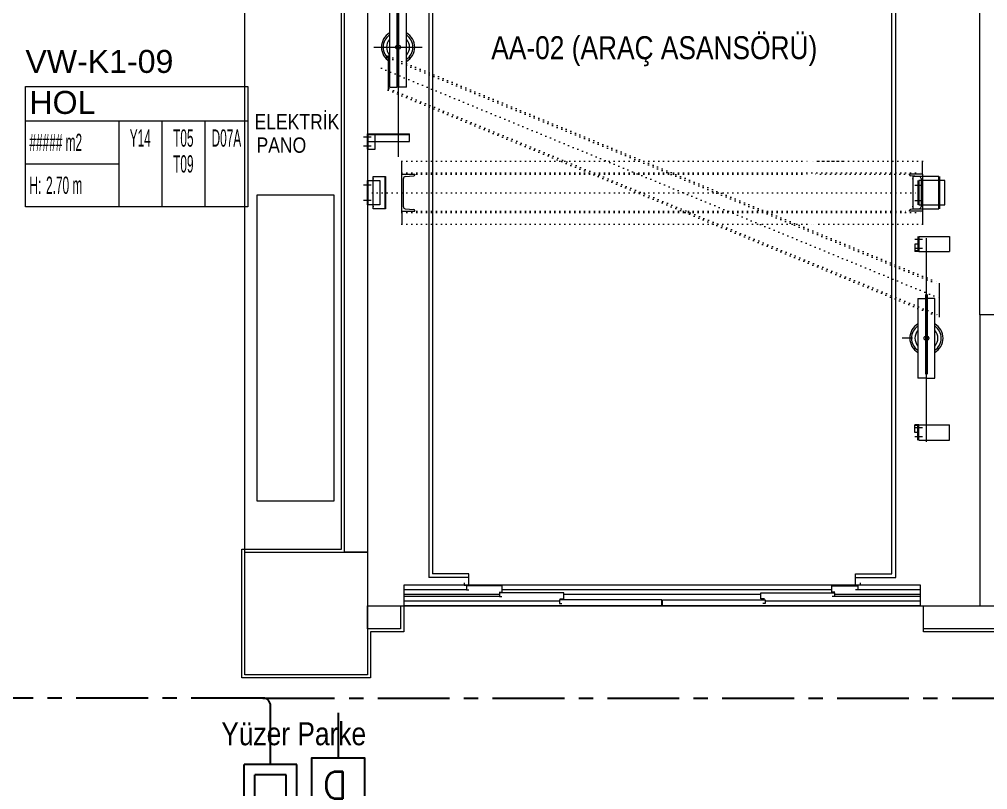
# Model space of a CAD drawing. Extents: x -2365 to 41970, y -230 to 8114.
# Drawn here: x 17454 to 18086, y 3037 to 3540 of the extents above; entities that cross this region are included whole.
import ezdxf
from ezdxf.enums import TextEntityAlignment as Align

# ---------------------------------------------------------------- set-up
doc = ezdxf.new("R2010")
doc.units = 0
doc.header["$LTSCALE"] = 25
doc.linetypes.add('CENTER', pattern=[2, 1.25, -0.25, 0.25, -0.25])
doc.linetypes.add('DOT2', pattern=[0.125, 0, -0.125])
doc.layers.get('0').update_dxf_attribs({"color": 9, "lineweight": 9})
for name, color, linetype, lineweight in [('00', 9, 'Continuous', 9), ('01', 9, 'Continuous', 9), ('06C', 9, 'Continuous', 9), ('06D', 9, 'Continuous', 9), ('12', 9, 'Continuous', 9), ('14', 9, 'Continuous', 9), ('20', 9, 'DOT2', 9), ('21', 9, 'Continuous', 9), ('21_MAHAL', 9, 'Continuous', 9), ('E-DATA LCD EKRAN', 7, 'Continuous', 30), ('E-DATA PRİZİ (RJ45)', 7, 'Continuous', 30), ('E-KABLO', 7, 'Continuous', 30), ('E-YAZI', 7, 'Continuous', 30)]:
    doc.layers.add(name, color=color, linetype=linetype, lineweight=lineweight)
doc.styles.add('Arial', font='arial.ttf', dxfattribs={"height": 2.5})
doc.styles.add('E-YAZI', font='txttw.shx')
doc.styles.add('MuuM_TEXT-STANDART', font='ARIALN.TTF')

# ---------------------------------------------------------------- blocks, each defined once
blk = doc.blocks.new('p-kolon-80x80-vw')
at = {"layer": '01'}
blk.add_lwpolyline([(-40, -40), (-40, 40), (40, 40), (40, -40)], close=True, dxfattribs=at)
blk = doc.blocks.new('NPU240')
for p, q in [((0, -120), (0, 120)), ((0, 120), (85, 120)), ((9.5, -92.2), (9.5, 92.2)), ((21.4, 105.2), (79.1, 110.2)), ((85, 120), (85, 116.7)), ((0, -120), (85, -120)), ((21.4, -105.2), (79.1, -110.2)), ((85, -120), (85, -116.7))]:
    blk.add_line(p, q)
for centre, radius, start, end in [((22.5, 92.2), 13, 95, 180), ((78.5, 116.7), 6.5, 275, 0), ((22.5, -92.2), 13, 180, 265), ((78.5, -116.7), 6.5, 0, 85)]:
    blk.add_arc(centre, radius, start, end)
blk = doc.blocks.new('asansr-acilmayan')
for p in [(1926.2, 24884.45), (1926.2, 24884.45), (1926.2, 24884.45), (1926.2, 24866.45)]:
    blk.add_point(p)
at = {"layer": '06D'}
for p, q in [((1593.7, 25263.7), (1593.7, 25277.2)), ((1931.2, 25277.2), (1593.7, 25277.2)), ((1695.35, 25274.2), (1593.7, 25274.2)), ((1931.2, 25274.2), (1829.65, 25274.2)), ((1931.2, 25277.2), (1931.2, 25263.7)), ((1656.2, 25271.2), (1593.7, 25271.2)), ((1656.2, 25268.7), (1593.7, 25268.7)), ((1634.7, 25266.7), (1593.7, 25266.7)), ((1873.2, 25266.7), (1658, 25266.7)), ((1826.8, 25271.2), (1698.2, 25271.2)), ((1826.8, 25268.7), (1698.2, 25268.7)), ((1931.2, 25271.2), (1875, 25271.2)), ((1931.2, 25268.7), (1875, 25268.7)), ((1931.2, 25266.7), (1890.2, 25266.7)), ((1931.2, 25263.7), (1593.7, 25263.7)), ((1610, 25258.7), (1610, 24624.2)), ((1636.2, 25258.7), (1610, 25258.7)), ((1612.5, 25256.2), (1612.5, 24626.7)), ((1636.2, 25256.2), (1612.5, 25256.2)), ((1636.2, 25258.7), (1636.2, 25256.2)), ((1888.7, 25258.7), (1888.7, 25256.2)), ((1888.7, 25258.7), (1915, 25258.7)), ((1888.7, 25256.2), (1912.5, 25256.2)), ((1912.5, 24626.7), (1912.5, 25256.2)), ((1915, 24624.2), (1915, 25258.7)), ((1570, 25039.45), (1575, 25039.45)), ((1570, 25039.45), (1570, 25029.45)), ((1570.5, 25039.45), (1570.5, 25029.45)), ((1575, 25039.45), (1575, 25029.45)), ((1567.5, 25037.45), (1572.5, 25037.45)), ((1570, 25031.95), (1597.5, 25031.95)), ((1590, 25031.95), (1590, 24898.95)), ((1597.5, 25031.95), (1597.5, 25026.95)), ((1567.5, 25028.95), (1572.5, 25028.95)), ((1570, 25027.55), (1597.5, 25027.55)), ((1570, 25026.95), (1597.5, 25026.95)), ((1570, 25026.95), (1575, 25026.95)), ((1584.5, 24996.45), (1584.5, 24944.45)), ((1589.5, 24996.45), (1584.5, 24996.45)), ((1589.5, 24944.45), (1589.5, 24996.45)), ((1590.5, 24944.45), (1590.5, 24996.45)), ((1590.5, 24996.45), (1595.5, 24996.45)), ((1595.5, 24944.45), (1595.5, 24996.45)), ((1574.15, 24970.45), (1605.85, 24970.45)), ((1583.54, 24964.75), (1583.57, 24942.45)), ((1584.5, 24944.45), (1589.5, 24944.45)), ((1595.5, 24944.45), (1590.5, 24944.45)), ((1567.5, 24911.95), (1572.5, 24911.95)), ((1570, 24913.95), (1597.5, 24913.95)), ((1570, 24903.95), (1570, 24913.95)), ((1570, 24913.95), (1575, 24913.95)), ((1570, 24913.35), (1597.5, 24913.35)), ((1570.5, 24903.95), (1570.5, 24913.95)), ((1575, 24903.95), (1575, 24913.95)), ((1597.5, 24908.95), (1597.5, 24913.95)), ((1567.5, 24905.95), (1572.5, 24905.95)), ((1570, 24908.95), (1597.5, 24908.95)), ((1570, 24903.95), (1575, 24903.95)), ((1592.5, 24887.45), (1592.5, 24895.95)), ((1932.5, 24887.45), (1932.5, 24895.95)), ((1573.8, 24864.95), (1573.8, 24885.95)), ((1573.8, 24885.95), (1581.8, 24885.95)), ((1581.3, 24885.95), (1581.3, 24864.95)), ((1581.8, 24885.95), (1581.8, 24864.95)), ((1926.2, 24885.95), (1926.2, 24864.95)), ((1943.2, 24885.95), (1926.2, 24885.95)), ((1943.2, 24864.95), (1943.2, 24885.95)), ((1943.7, 24864.95), (1943.7, 24885.95)), ((1572.5, 24880.45), (1567.5, 24880.45)), ((1570, 24867.45), (1570, 24883.45)), ((1570, 24883.45), (1578, 24883.45)), ((1570.5, 24867.45), (1570.5, 24883.45)), ((1578, 24883.45), (1578, 24867.45)), ((1927.5, 24880.45), (1932.5, 24880.45)), ((1929.5, 24883.45), (1929.5, 24867.45)), ((1947, 24883.45), (1930, 24883.45)), ((1930, 24883.45), (1930, 24867.45)), ((1947, 24867.45), (1947, 24883.45)), ((1572.5, 24870.45), (1567.5, 24870.45)), ((1578, 24867.45), (1570, 24867.45)), ((1927.5, 24870.45), (1932.5, 24870.45)), ((1930, 24867.45), (1947, 24867.45)), ((1581.8, 24864.95), (1573.8, 24864.95)), ((1592.5, 24863.45), (1592.5, 24854.95)), ((1926.2, 24864.95), (1943.2, 24864.95)), ((1932.5, 24863.45), (1932.5, 24854.95)), ((1932.5, 24844.95), (1927.5, 24844.95)), ((1930, 24841.95), (1927.5, 24841.95)), ((1927.5, 24841.95), (1927.5, 24836.95)), ((1929.5, 24846.95), (1929.5, 24836.95)), ((1930, 24846.95), (1930, 24836.95)), ((1930, 24846.95), (1950, 24846.95)), ((1935, 24712.7), (1935, 24845.7)), ((1950, 24846.95), (1950, 24836.95)), ((1932.5, 24838.95), (1927.5, 24838.95)), ((1930, 24837.55), (1927.5, 24837.55)), ((1930, 24836.95), (1927.5, 24836.95)), ((1930, 24836.95), (1950, 24836.95)), ((1943.45, 24794.17), (1943.45, 24816.46)), ((1929.5, 24806.45), (1929.5, 24754.45)), ((1929.5, 24806.45), (1934.5, 24806.45)), ((1934.5, 24808.95), (1934.5, 24756.95)), ((1935.5, 24808.95), (1935.5, 24756.95)), ((1940.5, 24806.45), (1935.5, 24806.45)), ((1940.5, 24754.45), (1940.5, 24806.45)), ((1925.85, 24780.45), (1919.15, 24780.45)), ((1934.5, 24754.45), (1929.5, 24754.45)), ((1935.5, 24754.45), (1940.5, 24754.45)), ((1930, 24723.95), (1927.5, 24723.95)), ((1927.5, 24718.95), (1927.5, 24723.95)), ((1930, 24723.35), (1927.5, 24723.35)), ((1932.5, 24721.95), (1927.5, 24721.95)), ((1929.5, 24713.95), (1929.5, 24723.95)), ((1930, 24723.95), (1950, 24723.95)), ((1930, 24713.95), (1930, 24723.95)), ((1950, 24713.95), (1950, 24723.95)), ((1930, 24718.95), (1927.5, 24718.95)), ((1932.5, 24715.95), (1927.5, 24715.95)), ((1930, 24713.95), (1950, 24713.95)), ((1636.2, 24626.7), (1612.5, 24626.7)), ((1636.2, 24624.2), (1636.2, 24626.7)), ((1888.7, 24624.2), (1888.7, 24626.7)), ((1888.7, 24626.7), (1912.5, 24626.7)), ((1636.2, 24624.2), (1610, 24624.2)), ((1888.7, 24624.2), (1915, 24624.2)), ((1593.7, 24619.2), (1593.7, 24605.7)), ((1931.2, 24619.2), (1593.7, 24619.2)), ((1634.7, 24616.2), (1593.7, 24616.2)), ((1873.2, 24616.2), (1658, 24616.2)), ((1931.2, 24616.2), (1890.2, 24616.2)), ((1931.2, 24605.7), (1931.2, 24619.2)), ((1656.2, 24613.2), (1593.7, 24613.2)), ((1656.2, 24611.7), (1593.7, 24611.7)), ((1695.35, 24608.7), (1593.7, 24608.7)), ((1826.8, 24613.2), (1698.2, 24613.2)), ((1931.2, 24608.7), (1829.65, 24608.7)), ((1931.2, 24613.2), (1875, 24613.2)), ((1931.2, 24611.7), (1875, 24611.7)), ((1931.2, 24605.7), (1593.7, 24605.7))]:
    blk.add_line(p, q, dxfattribs=at)
for points in [[(1695.7, 25272.7), (1698.2, 25272.7), (1698.2, 25268.7), (1656.2, 25268.7), (1656.2, 25271.2), (1657.7, 25271.2)], [(1760.85, 25277.2), (1762.35, 25277.2), (1762.35, 25273.2), (1695.35, 25273.2), (1695.35, 25275.7), (1696.85, 25275.7)], [(1764.15, 25277.2), (1762.65, 25277.2), (1762.65, 25273.2), (1829.65, 25273.2), (1829.65, 25275.7), (1828.15, 25275.7)], [(1829.3, 25272.7), (1826.8, 25272.7), (1826.8, 25268.7), (1875, 25268.7), (1875, 25271.2), (1873.5, 25271.2)], [(1656, 25268.2), (1658, 25268.2), (1658, 25264.2), (1634.7, 25264.2), (1634.7, 25266.7), (1636.2, 25266.7)], [(1875.2, 25268.2), (1873.2, 25268.2), (1873.2, 25264.2), (1890.2, 25264.2), (1890.2, 25266.7), (1888.7, 25266.7)], [(1633.2, 25262.2), (1633.2, 25263.7), (1636.2, 25263.7), (1636.2, 25258.7)], [(1891.7, 25262.2), (1891.7, 25263.7), (1888.7, 25263.7), (1888.7, 25258.7)], [(1633.2, 24620.7), (1633.2, 24619.2), (1636.2, 24619.2), (1636.2, 24624.2)], [(1891.7, 24620.7), (1891.7, 24619.2), (1888.7, 24619.2), (1888.7, 24624.2)], [(1656, 24614.7), (1658, 24614.7), (1658, 24618.7), (1634.7, 24618.7), (1634.7, 24616.2), (1636.2, 24616.2)], [(1695.7, 24610.2), (1698.2, 24610.2), (1698.2, 24614.2), (1656.2, 24614.2), (1656.2, 24611.7), (1657.7, 24611.7)], [(1829.3, 24610.2), (1826.8, 24610.2), (1826.8, 24614.2), (1875, 24614.2), (1875, 24611.7), (1873.5, 24611.7)], [(1875.2, 24614.7), (1873.2, 24614.7), (1873.2, 24618.7), (1890.2, 24618.7), (1890.2, 24616.2), (1888.7, 24616.2)], [(1760.85, 24605.7), (1762.35, 24605.7), (1762.35, 24609.7), (1695.35, 24609.7), (1695.35, 24607.2), (1696.85, 24607.2)], [(1764.15, 24605.7), (1762.65, 24605.7), (1762.65, 24609.7), (1829.65, 24609.7), (1829.65, 24607.2), (1828.15, 24607.2)]]:
    blk.add_lwpolyline(points, dxfattribs=at)
for centre in [(1590, 24970.45), (1935, 24780.45)]:
    blk.add_circle(centre, 1.5, dxfattribs=at)
for centre, radius, start, end in [((1590, 24970.45), 10.85, 120.45839, 239.54161), ((1590, 24970.45), 9.7, 124.54201, 235.45799), ((1590, 24970.45), 7.5, 137.16657, 222.83343), ((1590, 24970.45), 10.85, 300.45839, 59.54161), ((1590, 24970.45), 9.7, 304.54201, 55.45799), ((1590, 24970.45), 7.5, 317.16657, 42.83343), ((1935, 24780.45), 10.85, 120.45839, 239.54161), ((1935, 24780.45), 9.7, 124.54201, 235.45799), ((1935, 24780.45), 7.5, 137.16657, 222.83343), ((1935, 24780.45), 10.85, 300.45839, 59.54161), ((1935, 24780.45), 9.7, 304.54201, 55.45799), ((1935, 24780.45), 7.5, 317.16657, 42.83343)]:
    blk.add_arc(centre, radius, start, end, dxfattribs=at)
for p in [(1573.8, 24884.45), (1943.2, 24884.45), (1573.8, 24866.45), (1573.8, 24866.45), (1573.8, 24866.45), (1581.8, 24866.45)]:
    blk.add_point(p, dxfattribs=at)
at = {"layer": '20'}
for p, q in [((1583.54, 24963.56), (1943.02, 24815.45)), ((1583.57, 24964.74), (1943.45, 24816.46)), ((1579.13, 24956.66), (1943.45, 24806.57)), ((1584, 24943.47), (1943.45, 24795.37)), ((1583.57, 24942.45), (1943.45, 24794.17)), ((1592.5, 24895.95), (1860, 24895.95)), ((1880, 24895.95), (1860, 24895.95)), ((1932.5, 24895.95), (1860, 24895.95)), ((1592.5, 24888.35), (1932.5, 24888.35)), ((1592.5, 24887.45), (1860, 24887.45)), ((1924, 24887.45), (1860, 24887.45)), ((1570, 24875.45), (1930, 24875.45)), ((1592.5, 24863.45), (1924, 24863.45)), ((1592.5, 24862.55), (1932.5, 24862.55)), ((1592.5, 24854.95), (1862.5, 24854.95)), ((1932.5, 24854.95), (1860, 24854.95))]:
    blk.add_line(p, q, dxfattribs=at)
at = {"layer": '06D', "xscale": 0.0999999999985448, "yscale": 0.0999999999985448, "zscale": 0.0999999999985448}
blk.add_blockref('NPU240', (1592.5, 24875.45), dxfattribs=at)
at = {"layer": '06D', "xscale": 0.0999999999985448, "yscale": 0.0999999999985448, "zscale": 0.0999999999985448, "rotation": 180}
blk.add_blockref('NPU240', (1932.5, 24875.45), dxfattribs=at)
blk = doc.blocks.new('P-PANO')
at = {"layer": '06D'}
blk.add_lwpolyline([(-50, 0), (-50, 200), (0, 200), (0, 0)], close=True, dxfattribs=at)
blk = doc.blocks.new('0_roomno2')
blk.add_lwpolyline([(19.375, -10.5), (0, -10.5), (0, 0), (19.375, 0)], close=True)
for points in [[(0, -3), (19.375, -3)], [(8.125, -3), (8.125, -10.5)], [(11.875, -3), (11.875, -10.5)], [(15.625, -3), (15.625, -10.5)], [(0, -6.75), (8.125, -6.75)]]:
    blk.add_lwpolyline(points)
at = {"style": 'MuuM_TEXT-STANDART', "width": 0.6}
blk.add_text('H:', height=1.5, dxfattribs=at).set_placement((0.35, -8.608), align=Align.MIDDLE_LEFT)
at = {"style": 'Arial'}
blk.add_attdef('ODANO', (0, 1.17), '', height=2, dxfattribs=at)
blk.add_attdef('MEKANADI', text='', height=2, dxfattribs=at).set_placement((0.35, -3), align=Align.BOTTOM_LEFT)
at = {"style": 'MuuM_TEXT-STANDART', "width": 0.6}
for tag, p in [('M2', (0.35, -4.875)), ('TEMIZTAVANYUKSEKLIGI', (1.8, -8.608))]:
    blk.add_attdef(tag, text='', height=1.5, dxfattribs=at).set_placement(p, align=Align.MIDDLE_LEFT)
for tag, p in [('YER01', (10, -4.5)), ('TAVAN01', (13.75, -4.5)), ('DUVAR01', (17.5, -4.5)), ('YER02', (10, -6.75)), ('TAVAN02', (13.75, -6.75)), ('DUVAR02', (17.5, -6.75)), ('YER03', (10, -9)), ('TAVAN03', (13.75, -9)), ('DUVAR03', (17.5, -9))]:
    blk.add_attdef(tag, text='', height=1.5, dxfattribs=at).set_placement(p, align=Align.MIDDLE_CENTER)
blk = doc.blocks.new('E-LCD+TV')
at = {"layer": 'E-DATA PRİZİ (RJ45)', "color": 1}
for p, q in [((38.46, 77.49), (38.46, 48)), ((48.29, 77.49), (48.29, 57.83)), ((77.78, 77.49), (77.78, 57.83)), ((87.61, 77.49), (87.61, 48)), ((48.29, 57.83), (77.78, 57.83)), ((38.46, 48), (87.61, 48)), ((63.03, 48), (63.03, 0)), ((0, 0), (0, 41.99))]:
    blk.add_line(p, q, dxfattribs=at)
blk.add_lwpolyline([(-24.58, 89.56), (24.58, 89.56), (24.58, 41.99), (-24.58, 41.99)], close=True, dxfattribs=at)
at = {"layer": 'E-DATA PRİZİ (RJ45)', "color": 1, "style": 'E-YAZI'}
blk.add_text('D', height=25.6, dxfattribs=at).set_placement((-8.79, 54.59))
at = {"layer": 'E-YAZI', "color": 1, "style": 'E-YAZI', "width": 0.7}
for s, p in [('LCD', (-26.97, 101.57)), ('TV', (49.03, 101.57))]:
    blk.add_text(s, height=30, dxfattribs=at).set_placement(p)

msp = doc.modelspace()

# ---------------------------------------------------------------- linework, layer by layer
at = {"layer": '00'}
for points in [[(18110.84, 3347.5), (18080.84, 3347.5), (18080.84, 3872.5), (17680.84, 3872.5), (17680.84, 3892.5), (18173.34, 3892.5)], [(17592.84, 3657.5), (17592.84, 3672.5), (17665.84, 3672.5), (17665.84, 3802.5), (17665.84, 3812.5), (17680.84, 3812.5), (17680.84, 3192.5), (17665.84, 3192.5), (17665.84, 3397.5), (17665.84, 3657.5), (17592.84, 3657.5)], [(18164.04, 3142.5), (18044.04, 3142.5), (18044.04, 3157.5), (18110.84, 3157.5)]]:
    msp.add_lwpolyline(points, dxfattribs=at)
msp.add_lwpolyline([(17680.84, 3157.5), (17702.54, 3157.5), (17702.54, 3142.5), (17680.84, 3142.5)], close=True, dxfattribs=at)
at = {"layer": '06C'}
msp.add_lwpolyline([(17680.84, 3157.5), (18110.84, 3157.5), (18110.84, 3157.5)], dxfattribs=at)
at = {"layer": '06D'}
msp.add_lwpolyline([(18080.84, 3347.5), (18080.84, 3157.5)], dxfattribs=at)
at = {"layer": '12'}
msp.add_lwpolyline([(17600.84, 3192.5), (17600.84, 3655.5)], dxfattribs=at)
at = {"layer": '14'}
for points in [[(17704.54, 3157.5), (17704.54, 3140.5), (17682.84, 3140.5), (17682.84, 3110.5), (17598.84, 3110.5), (17598.84, 3194.5), (17663.84, 3194.5), (17663.84, 3655.5), (17590.84, 3655.5), (17590.84, 3674.5), (17663.84, 3674.5), (17663.84, 3810.5), (17598.84, 3810.5), (17598.84, 3870.5), (17452.84, 3870.5)], [(18164.04, 3157.5), (18166.04, 3157.5), (18166.04, 3140.5), (18044.04, 3140.5), (18044.04, 3142.5), (18044.04, 3142.5)]]:
    msp.add_lwpolyline(points, dxfattribs=at)
at = {"layer": 'E-KABLO', "color": 6, "linetype": 'CENTER', "ltscale": 1.5}
for p, q in [((17612.57, 3097.32), (17255.84, 3097.32)), ((17612.57, 3097.32), (18418.55, 3097.32)), ((17617.57, 3087.61), (17617.57, 3092.32))]:
    msp.add_line(p, q, dxfattribs=at)
msp.add_arc((17612.57, 3092.32), 5, 0, 90, dxfattribs=at)

# ---------------------------------------------------------------- block references
for name, p in [('asansr-acilmayan', (16110.84, -21448.2)), ('p-kolon-80x80-vw', (17640.84, 3152.5))]:
    msp.add_blockref(name, p)
at = {"layer": '06D'}
msp.add_blockref('P-PANO', (17658.84, 3225.91), dxfattribs=at)
at = {"layer": '21_MAHAL'}
ref = msp.add_blockref('0_roomno2', (17457.5, 3496.69), dxfattribs=dict(at, xscale=7.5, yscale=7.5, zscale=7.5))
ref.add_attrib('ODANO', 'VW-K1-09', (17457.5, 3505.46), dxfattribs={"layer": '0', "height": 15, "style": 'Arial'})
ref.add_attrib('MEKANADI', 'HOL', dxfattribs={"layer": '0', "height": 15, "style": 'Arial'}).set_placement((17460.13, 3474.19), align=Align.BOTTOM_LEFT)
ref.add_attrib('M2', '##### m2', dxfattribs={"layer": '0', "height": 11.25, "style": 'MuuM_TEXT-STANDART', "width": 0.6}).set_placement((17460.13, 3460.12), align=Align.MIDDLE_LEFT)
ref.add_attrib('TEMIZTAVANYUKSEKLIGI', '2.70 m', dxfattribs={"layer": '0', "height": 11.25, "style": 'MuuM_TEXT-STANDART', "width": 0.6}).set_placement((17471, 3432.13), align=Align.MIDDLE_LEFT)
ref.add_attrib('YER01', 'Y14', dxfattribs={"layer": '0', "height": 11.25, "style": 'MuuM_TEXT-STANDART', "width": 0.6}).set_placement((17532.5, 3462.94), align=Align.MIDDLE_CENTER)
ref.add_attrib('TAVAN01', 'T05', dxfattribs={"layer": '0', "height": 11.25, "style": 'MuuM_TEXT-STANDART', "width": 0.6}).set_placement((17560.63, 3462.94), align=Align.MIDDLE_CENTER)
ref.add_attrib('DUVAR01', 'D07A', dxfattribs={"layer": '0', "height": 11.25, "style": 'MuuM_TEXT-STANDART', "width": 0.6}).set_placement((17588.75, 3462.94), align=Align.MIDDLE_CENTER)
ref.add_attrib('TAVAN02', 'T09', dxfattribs={"layer": '0', "height": 11.25, "style": 'MuuM_TEXT-STANDART', "width": 0.6}).set_placement((17560.63, 3446.06), align=Align.MIDDLE_CENTER)
at = {"layer": 'E-DATA LCD EKRAN', "color": 1, "xscale": 0.7, "yscale": 0.7, "zscale": 0.7, "rotation": 180}
msp.add_blockref('E-LCD+TV', (17661.69, 3087.61), dxfattribs=at)

# ---------------------------------------------------------------- texts
at = {"layer": '21', "style": 'MuuM_TEXT-STANDART'}
for s, p in [('ELEKTRİK', (17607.13, 3468.59)), ('PANO', (17608.43, 3453.32))]:
    msp.add_text(s, height=10, dxfattribs=at).set_placement(p)
msp.add_text('Yüzer Parke', height=15, dxfattribs=at).set_placement((17585.44, 3061.99), align=Align.BOTTOM_LEFT)
at = {"layer": '21', "insert": (17868.15, 3519.61), "char_height": 15, "attachment_point": 5, "style": 'MuuM_TEXT-STANDART'}
msp.add_mtext_dynamic_manual_height_columns('AA-02 (ARAÇ ASANSÖRÜ)', width=388.5584, gutter_width=156.51, heights=[0], dxfattribs=at)

doc.saveas('drawing.dxf')
